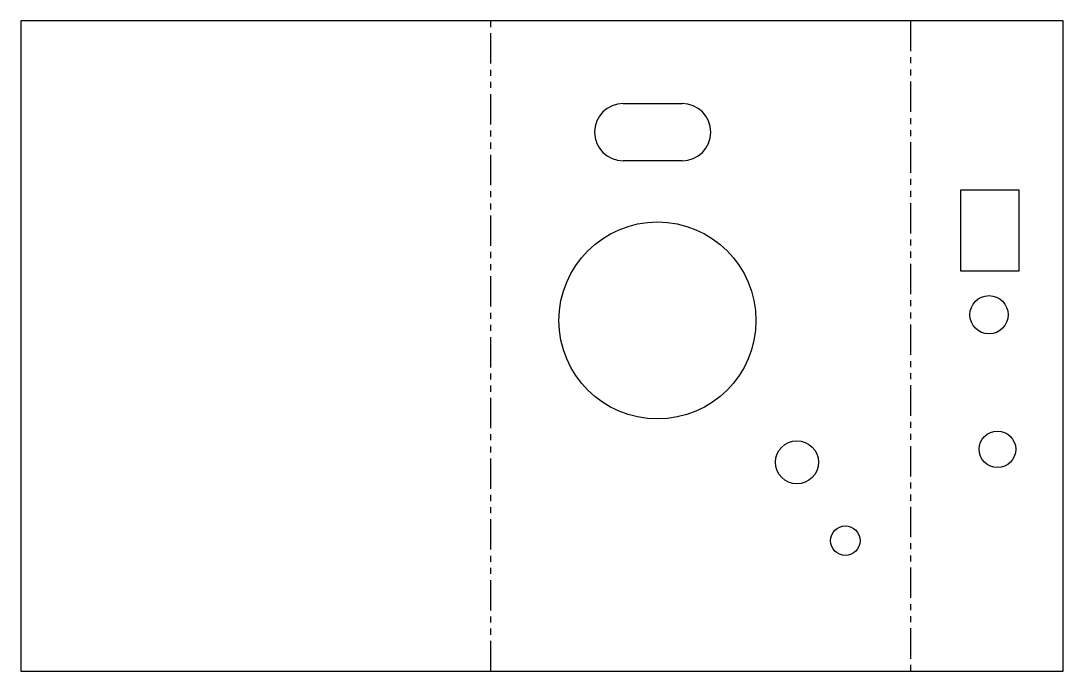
# Model space of a CAD drawing. Header units: millimetres. Extents: x -51 to 58, y 0 to 68.
import ezdxf

# ---------------------------------------------------------------- set-up
doc = ezdxf.new("R2010")
doc.units = ezdxf.units.MM
doc.linetypes.add('PHANTOM', pattern=[6.35, 3.175, -0.635, 0.635, -0.635, 0.635, -0.635])
doc.layers.add('BEND', color=7, linetype='Continuous')
doc.layers.add('CUT', color=7, linetype='Continuous')

msp = doc.modelspace()

# ---------------------------------------------------------------- linework, layer by layer
at = {"layer": 'BEND', "color": 3, "linetype": 'PHANTOM'}
for p, q in [((-1.57, 0), (-1.57, 67.98)), ((42.27, 67.98), (42.27, 0))]:
    msp.add_line(p, q, dxfattribs=at)
at = {"layer": 'CUT'}
for p, q in [((-50.68, 67.98), (-50.68, 0)), ((58.21, 67.98), (-50.68, 67.98)), ((58.21, 0), (58.21, 67.98)), ((12.26, 59.34), (18.41, 59.34)), ((18.41, 53.34), (12.26, 53.34)), ((47.51, 50.3), (53.59, 50.3)), ((47.51, 41.81), (47.51, 50.3)), ((53.59, 50.3), (53.59, 41.81)), ((53.59, 41.81), (47.51, 41.81)), ((-50.68, 0), (58.21, 0))]:
    msp.add_line(p, q, dxfattribs=at)
for centre, radius in [((15.83, 36.66), 10.29), ((50.47, 37.25), 2), ((51.35, 23.19), 1.91), ((30.4, 21.83), 2.25), ((35.46, 13.64), 1.54)]:
    msp.add_circle(centre, radius, dxfattribs=at)
for centre, start, end in [((12.26, 56.34), 90, -90), ((18.41, 56.34), -90, 90)]:
    msp.add_arc(centre, 3, start, end, dxfattribs=at)

doc.saveas('drawing.dxf')
